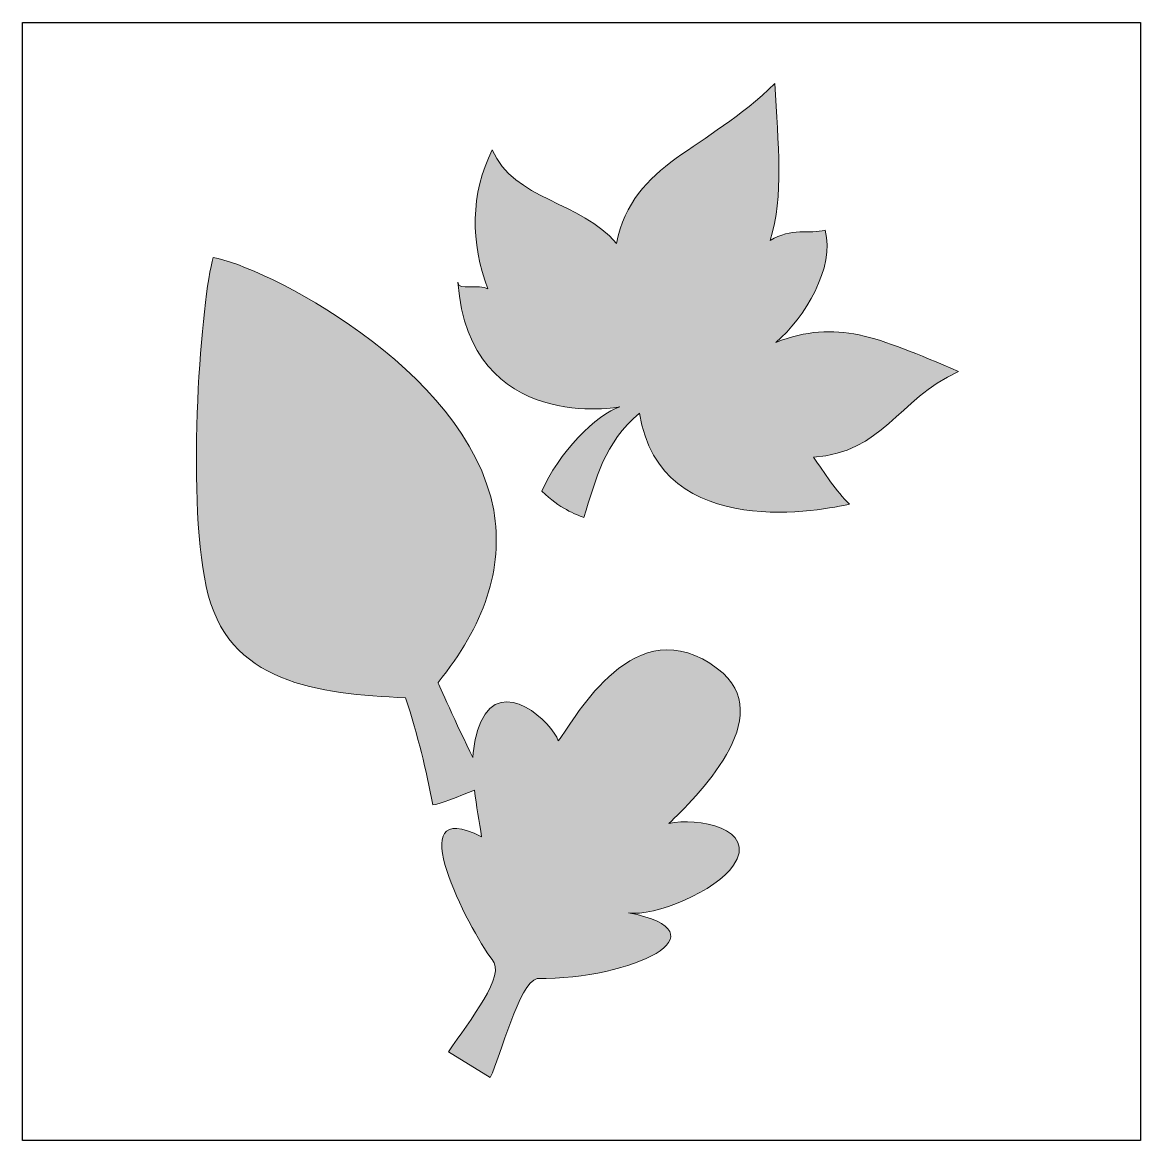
# Model space of a CAD drawing. Header units: inches. Extents: x 0 to 114, y 0 to 114.
import ezdxf

# ---------------------------------------------------------------- set-up
doc = ezdxf.new("R2010")
doc.units = ezdxf.units.IN
doc.header["$MEASUREMENT"] = 0
doc.layers.add('Image Background', color=7, linetype='Continuous')
doc.layers.add('Layer 1', color=7, linetype='Continuous')
picture_1 = doc.add_image_def('image1.png', size_in_pixel=(1350, 1350))

msp = doc.modelspace()

# ---------------------------------------------------------------- hatches: boundary and pattern name
at = {"layer": 'Layer 1', "true_color": 0x876f64}
h = msp.add_hatch(color=35, dxfattribs=at)
edge = h.paths.add_edge_path()
edge.add_spline(control_points=[(95.67, 78.63), (87.19, 82.21), (83.29, 83.98), (77.02, 81.59), (79.95, 84.08), (83.11, 89.28), (82.04, 93.05), (80.48, 92.64), (78.56, 93.34), (76.44, 92.01), (77.86, 96.6), (77.21, 101.72), (76.92, 108.06), (69.91, 101.1), (62.42, 100.07), (60.73, 91.71), (57.15, 96.01), (50.19, 96.14), (48.03, 101.28), (45.78, 96.8), (45.79, 91.74), (47.59, 87.05), (46.66, 87.65), (44.58, 86.79), (44.51, 87.73), (45.75, 72.12), (61.08, 75), (61.08, 75), (58.78, 74.35), (54.68, 70.15), (53.11, 66.38), (54.98, 64.58), (56.47, 64.04), (57.38, 63.7), (58.65, 67.64), (59.44, 71.33), (63.09, 74.35), (65.17, 60.93), (82.24, 64.56), (84.54, 65.05), (83.19, 66.37), (81.99, 68.24), (80.85, 69.87), (87.95, 70.31), (89.37, 75.68), (95.67, 78.63)], knot_values=[0, 0, 0, 0, 1, 1, 1, 2, 2, 2, 3, 3, 3, 4, 4, 4, 5, 5, 5, 6, 6, 6, 7, 7, 7, 8, 8, 8, 9, 9, 9, 10, 10, 10, 11, 11, 11, 12, 12, 12, 13, 13, 13, 14, 14, 14, 15, 15, 15, 15], degree=3, periodic=1)
h = msp.add_hatch(color=35, dxfattribs=at)
edge = h.paths.add_edge_path()
edge.add_spline(control_points=[(71.06, 48.24), (62.59, 54.62), (56.66, 43.32), (54.78, 40.86), (54.24, 42.64), (48.99, 47.64), (46.87, 42.81), (46.36, 41.64), (46.12, 40.41), (46.06, 39.15), (44.38, 42.49), (42.49, 46.81), (42.49, 46.81), (47.19, 52.69), (49.21, 58.39), (48.18, 64.45), (45.42, 79.08), (24.31, 89.53), (19.51, 90.25), (18.32, 86.39), (16.71, 66.28), (18.79, 56.65), (20.86, 46.66), (30.26, 45.68), (39.17, 45.27), (40.45, 41.33), (41.27, 37.89), (41.95, 34.33), (42.46, 34.32), (44.69, 35.2), (46.21, 35.83), (46.4, 34.21), (46.72, 32.59), (46.94, 31.05), (38.35, 35.5), (45.65, 21.65), (48.01, 18.5), (49.52, 16.97), (45.75, 12.33), (43.54, 9.08), (43.54, 9.08), (47.83, 6.46), (47.83, 6.46), (48.9, 8.66), (50.74, 16.09), (52.62, 16.56), (62.41, 16.48), (72.14, 21.28), (61.95, 23.3), (64.57, 22.78), (71.01, 25.6), (72.68, 28.14), (75.25, 31.9), (68.93, 33.09), (66.08, 32.41), (68.67, 34.96), (77.53, 43.36), (71.06, 48.24)], knot_values=[0, 0, 0, 0, 1, 1, 1, 2, 2, 2, 3, 3, 3, 4, 4, 4, 5, 5, 5, 6, 6, 6, 7, 7, 7, 8, 8, 8, 9, 9, 9, 10, 10, 10, 11, 11, 11, 12, 12, 12, 13, 13, 13, 14, 14, 14, 15, 15, 15, 16, 16, 16, 17, 17, 17, 18, 18, 18, 19, 19, 19, 19], degree=3, periodic=1)

# ---------------------------------------------------------------- linework, layer by layer
at = {"layer": 'Layer 1', "lineweight": 0}
for points, knots in [([(95.67, 78.63), (87.19, 82.21), (83.29, 83.98), (77.02, 81.59), (79.95, 84.08), (83.11, 89.28), (82.04, 93.05), (80.48, 92.64), (78.56, 93.34), (76.44, 92.01), (77.86, 96.6), (77.21, 101.72), (76.92, 108.06), (69.91, 101.1), (62.42, 100.07), (60.73, 91.71), (57.15, 96.01), (50.19, 96.14), (48.03, 101.28), (45.78, 96.8), (45.79, 91.74), (47.59, 87.05), (46.66, 87.65), (44.58, 86.79), (44.51, 87.73), (45.75, 72.12), (61.08, 75), (61.08, 75), (58.78, 74.35), (54.68, 70.15), (53.11, 66.38), (54.98, 64.58), (56.47, 64.04), (57.38, 63.7), (58.65, 67.64), (59.44, 71.33), (63.09, 74.35), (65.17, 60.93), (82.24, 64.56), (84.54, 65.05), (83.19, 66.37), (81.99, 68.24), (80.85, 69.87), (87.95, 70.31), (89.37, 75.68), (95.67, 78.63)], [0, 0, 0, 0, 1, 1, 1, 2, 2, 2, 3, 3, 3, 4, 4, 4, 5, 5, 5, 6, 6, 6, 7, 7, 7, 8, 8, 8, 9, 9, 9, 10, 10, 10, 11, 11, 11, 12, 12, 12, 13, 13, 13, 14, 14, 14, 15, 15, 15, 15]), ([(71.06, 48.24), (62.59, 54.62), (56.66, 43.32), (54.78, 40.86), (54.24, 42.64), (48.99, 47.64), (46.87, 42.81), (46.36, 41.64), (46.12, 40.41), (46.06, 39.15), (44.38, 42.49), (42.49, 46.81), (42.49, 46.81), (47.19, 52.69), (49.21, 58.39), (48.18, 64.45), (45.42, 79.08), (24.31, 89.53), (19.51, 90.25), (18.32, 86.39), (16.71, 66.28), (18.79, 56.65), (20.86, 46.66), (30.26, 45.68), (39.17, 45.27), (40.45, 41.33), (41.27, 37.89), (41.95, 34.33), (42.46, 34.32), (44.69, 35.2), (46.21, 35.83), (46.4, 34.21), (46.72, 32.59), (46.94, 31.05), (38.35, 35.5), (45.65, 21.65), (48.01, 18.5), (49.52, 16.97), (45.75, 12.33), (43.54, 9.08), (43.54, 9.08), (47.83, 6.46), (47.83, 6.46), (48.9, 8.66), (50.74, 16.09), (52.62, 16.56), (62.41, 16.48), (72.14, 21.28), (61.95, 23.3), (64.57, 22.78), (71.01, 25.6), (72.68, 28.14), (75.25, 31.9), (68.93, 33.09), (66.08, 32.41), (68.67, 34.96), (77.53, 43.36), (71.06, 48.24)], [0, 0, 0, 0, 1, 1, 1, 2, 2, 2, 3, 3, 3, 4, 4, 4, 5, 5, 5, 6, 6, 6, 7, 7, 7, 8, 8, 8, 9, 9, 9, 10, 10, 10, 11, 11, 11, 12, 12, 12, 13, 13, 13, 14, 14, 14, 15, 15, 15, 16, 16, 16, 17, 17, 17, 18, 18, 18, 19, 19, 19, 19])]:
    msp.add_open_spline(points, degree=3, knots=knots, dxfattribs=at)

# ---------------------------------------------------------------- pictures from other files: only their frames are drawn
at = {"layer": 'Image Background'}
image = msp.add_image(picture_1, insert=(0, 0), size_in_units=(114.3, 114.3), dxfattribs=at)

doc.saveas('drawing.dxf')
